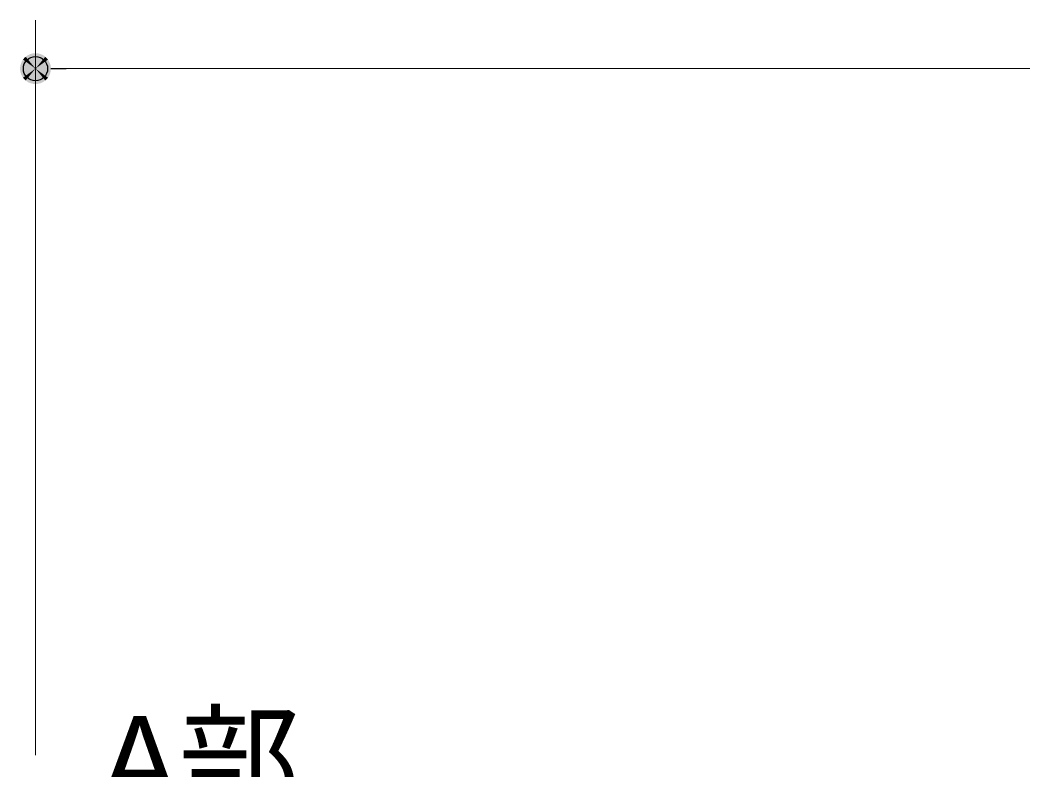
# Model space of a CAD drawing. Units: millimetres, scale not verified. Extents: x -6062 to 6062, y -3045 to 3045.
# Drawn here: x -4721.9 to -4308.6, y 1350 to 1658.9 of the extents above; entities that cross this region are included whole.
import ezdxf
from ezdxf.enums import TextEntityAlignment as Align

# ---------------------------------------------------------------- set-up
doc = ezdxf.new("R2010")
doc.units = ezdxf.units.MM
doc.header["$LTSCALE"] = 20
doc.header["$PDMODE"] = 32
doc.header["$PDSIZE"] = 10
for name, color, linetype, lineweight in [('0-1_2寸法-3', 7, 'Continuous', 15), ('0-2_2寸法-1', 7, 'Continuous', 15), ('0-3_0', 7, 'Continuous', 25)]:
    doc.layers.add(name, color=color, linetype=linetype, lineweight=lineweight)
doc.layers.add('0-4_Defpoints', color=7, linetype='Continuous')
doc.styles.add('ＭＳ Ｐゴシック', font='')
doc.styles.get('ＭＳ Ｐゴシック').set_extended_font_data('MS PGothic')

# ---------------------------------------------------------------- blocks, each defined once
blk = doc.blocks.new('_Dot')
at = {"layer": '0-3_0'}
blk.add_line((-10, 0), (-20, 0), dxfattribs=at)
for points in [[(0, 0), (-8.09, 5.88), (-7.29, 6.85)], [(0, 0), (-7.29, 6.85), (-6.37, 7.71)], [(0, 0), (-6.37, 7.71), (-5.36, 8.44)], [(0, 0), (-5.36, 8.44), (-4.26, 9.05)], [(0, 0), (-4.26, 9.05), (-3.09, 9.51)], [(0, 0), (-3.09, 9.51), (-1.87, 9.82)], [(0, 0), (-1.87, 9.82), (-0.63, 9.98)], [(0, 0), (-0.63, 9.98), (0.63, 9.98)], [(0, 0), (0.63, 9.98), (1.87, 9.82)], [(0, 0), (1.87, 9.82), (3.09, 9.51)], [(0, 0), (3.09, 9.51), (4.26, 9.05)], [(0, 0), (4.26, 9.05), (5.36, 8.44)], [(0, 0), (5.36, 8.44), (6.37, 7.71)], [(0, 0), (6.37, 7.71), (7.29, 6.85)], [(0, 0), (7.29, 6.85), (8.09, 5.88)], [(0, 0), (-10, 0), (-9.92, 1.25)], [(0, 0), (-9.92, -1.25), (-10, 0)], [(0, 0), (-9.92, 1.25), (-9.69, 2.49)], [(0, 0), (-9.69, -2.49), (-9.92, -1.25)], [(0, 0), (-9.69, 2.49), (-9.3, 3.68)], [(0, 0), (-9.3, -3.68), (-9.69, -2.49)], [(0, 0), (-9.3, 3.68), (-8.76, 4.82)], [(0, 0), (-8.76, -4.82), (-9.3, -3.68)], [(0, 0), (-8.76, 4.82), (-8.09, 5.88)], [(0, 0), (-8.09, -5.88), (-8.76, -4.82)], [(0, 0), (-7.29, -6.85), (-8.09, -5.88)], [(0, 0), (-6.37, -7.71), (-7.29, -6.85)], [(0, 0), (-5.36, -8.44), (-6.37, -7.71)], [(0, 0), (-4.26, -9.05), (-5.36, -8.44)], [(0, 0), (-3.09, -9.51), (-4.26, -9.05)], [(0, 0), (-1.87, -9.82), (-3.09, -9.51)], [(0, 0), (-0.63, -9.98), (-1.87, -9.82)], [(0, 0), (0.63, -9.98), (-0.63, -9.98)], [(0, 0), (8.09, 5.88), (8.76, 4.82)], [(0, 0), (8.76, 4.82), (9.3, 3.68)], [(0, 0), (9.3, 3.68), (9.69, 2.49)], [(0, 0), (9.69, 2.49), (9.92, 1.25)], [(0, 0), (9.92, 1.25), (10, 0)], [(0, 0), (1.87, -9.82), (0.63, -9.98)], [(0, 0), (3.09, -9.51), (1.87, -9.82)], [(0, 0), (4.26, -9.05), (3.09, -9.51)], [(0, 0), (5.36, -8.44), (4.26, -9.05)], [(0, 0), (6.37, -7.71), (5.36, -8.44)], [(0, 0), (7.29, -6.85), (6.37, -7.71)], [(0, 0), (8.09, -5.88), (7.29, -6.85)], [(0, 0), (8.76, -4.82), (8.09, -5.88)], [(0, 0), (9.3, -3.68), (8.76, -4.82)], [(0, 0), (9.69, -2.49), (9.3, -3.68)], [(0, 0), (9.92, -1.25), (9.69, -2.49)], [(0, 0), (10, 0), (9.92, -1.25)]]:
    blk.add_solid(points, dxfattribs=at)

msp = doc.modelspace()

# ---------------------------------------------------------------- linework, layer by layer
at = {"layer": '0-2_2寸法-1'}
for p, q in [((-4715.5, 1356), (-4715.5, 1658.86)), ((-1448.21, 1638.86), (-4702.79, 1638.86))]:
    msp.add_line(p, q, dxfattribs=at)
at = {"layer": '0-4_Defpoints'}
msp.add_point((-4715.5, 1638.86), dxfattribs=at)

# ---------------------------------------------------------------- block references
at = {"layer": '0-2_2寸法-1', "xscale": 0.6356201, "yscale": 0.6356201, "rotation": 180}
msp.add_blockref('_Dot', (-4715.5, 1638.86), dxfattribs=at)

# ---------------------------------------------------------------- texts
at = {"layer": '0-1_2寸法-3', "style": 'ＭＳ Ｐゴシック'}
msp.add_text('A部', height=36.69, dxfattribs=at).set_placement((-4688.61, 1324.48), align=Align.BOTTOM_LEFT)

doc.saveas('drawing.dxf')
